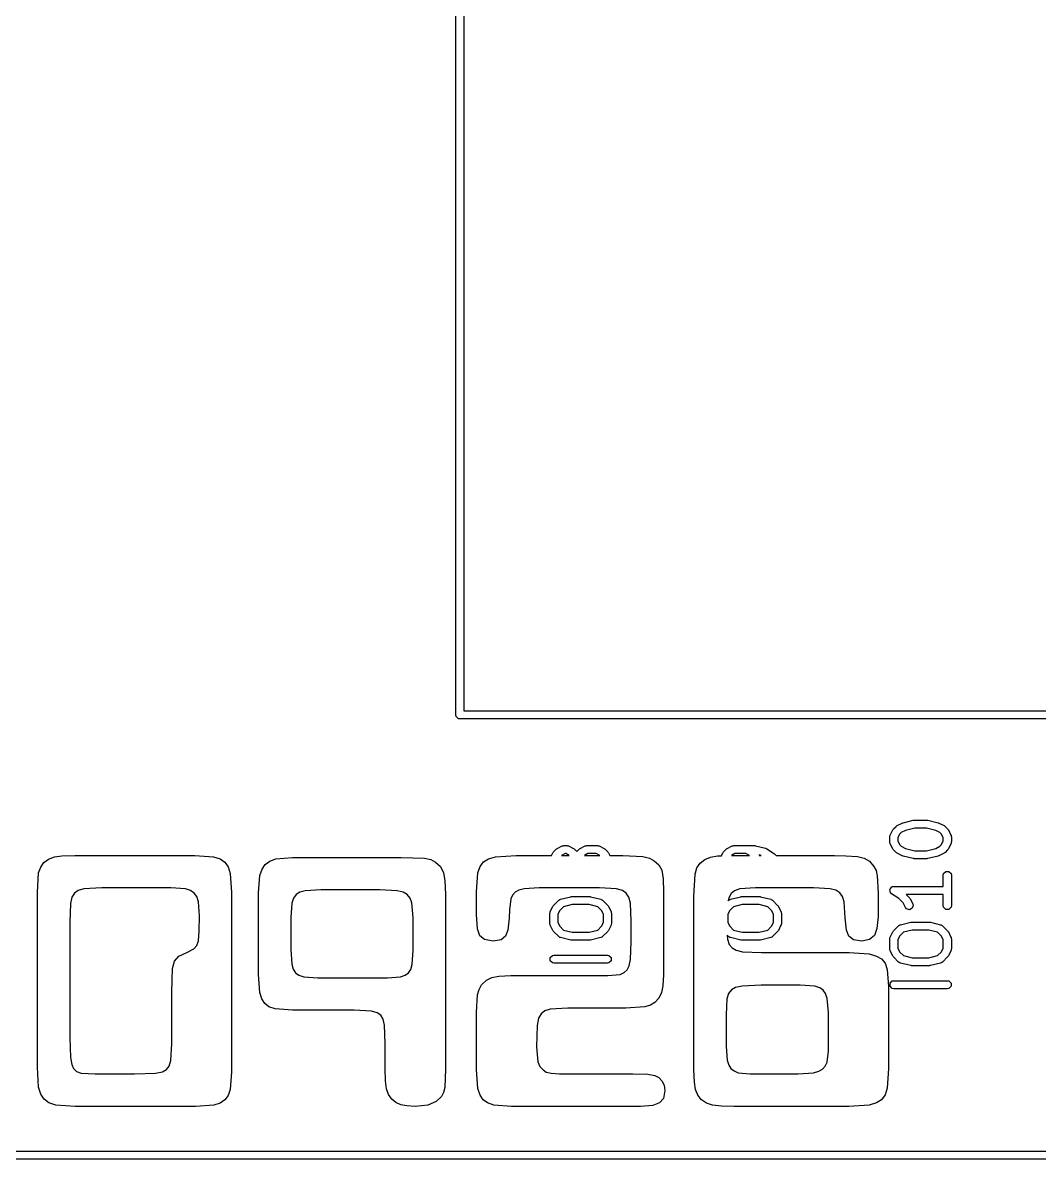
# Model space of a CAD drawing. Extents: x 175.8 to 236.3, y -101.1 to -67.1.
# Drawn here: x 205.67 to 220.86, y -101.06 to -84.08 of the extents above; entities that cross this region are included whole.
import ezdxf

# ---------------------------------------------------------------- set-up
doc = ezdxf.new("R2010")
doc.units = 0
doc.layers.add('BLACK', color=7, linetype='CONTINUOUS')

msp = doc.modelspace()

# ---------------------------------------------------------------- linework, layer by layer
at = {"layer": 'BLACK', "linetype": 'CONTINUOUS'}
for p, q in [((212.14, -94.42), (212.14, -82.719819)), ((212.26, -82.719819), (212.26, -94.36)), ((212.144567, -94.442961), (212.14, -94.42)), ((212.26, -94.36), (235.94, -94.36)), ((212.177039, -94.475433), (212.144567, -94.442961)), ((212.2, -94.48), (212.177039, -94.475433)), ((235.94, -94.48), (212.2, -94.48)), ((218.668284, -96.138404), (218.674186, -96.130798)), ((218.674186, -96.130798), (218.679524, -96.122811)), ((218.679524, -96.122811), (218.717618, -96.084716)), ((218.717618, -96.084716), (218.725612, -96.079373)), ((218.725612, -96.079373), (218.733212, -96.073476)), ((218.733212, -96.073476), (218.809404, -96.035381)), ((218.809404, -96.035381), (218.81574, -96.033645)), ((218.81574, -96.033645), (218.821684, -96.030838)), ((218.821684, -96.030838), (218.974065, -95.992743)), ((218.996001, -96.110952), (218.857177, -96.145658)), ((218.974065, -95.992743), (218.981409, -95.992385)), ((218.981409, -95.992385), (218.988617, -95.990952)), ((218.988617, -95.990952), (219.179093, -95.990952)), ((219.171705, -96.110952), (218.996001, -96.110952)), ((219.310532, -96.145658), (219.171705, -96.110952)), ((219.179093, -95.990952), (219.1863, -95.992385)), ((219.1863, -95.992385), (219.193645, -95.992743)), ((219.193645, -95.992743), (219.346026, -96.030839)), ((219.346026, -96.030839), (219.351965, -96.033644)), ((219.351965, -96.033644), (219.358307, -96.035381)), ((219.358307, -96.035381), (219.434497, -96.073476)), ((219.434497, -96.073476), (219.442095, -96.079373)), ((219.442095, -96.079373), (219.45009, -96.084715)), ((219.45009, -96.084715), (219.488186, -96.12281)), ((219.488186, -96.12281), (219.493528, -96.130804)), ((219.493528, -96.130804), (219.499426, -96.138404)), ((218.623855, -96.241428), (218.624441, -96.23848)), ((218.623855, -96.317618), (218.623855, -96.241428)), ((218.624006, -96.237175), (218.626545, -96.227899)), ((218.624441, -96.23848), (218.624006, -96.237175)), ((218.626545, -96.227899), (218.628422, -96.218467)), ((218.628422, -96.218467), (218.629395, -96.217493)), ((218.629395, -96.217493), (218.630189, -96.214595)), ((218.630189, -96.214595), (218.668284, -96.138404)), ((218.771262, -96.200777), (218.743855, -96.255592)), ((218.743855, -96.255592), (218.743855, -96.303453)), ((218.743855, -96.303453), (218.771262, -96.358268)), ((218.795585, -96.176454), (218.771262, -96.200777)), ((218.857177, -96.145658), (218.795585, -96.176454)), ((219.372123, -96.176454), (219.310532, -96.145658)), ((219.396448, -96.200778), (219.372123, -96.176454)), ((219.423855, -96.255592), (219.396448, -96.200778)), ((219.396448, -96.358267), (219.423855, -96.303453)), ((219.423855, -96.303453), (219.423855, -96.255592)), ((219.499426, -96.138404), (219.537521, -96.214596)), ((219.537521, -96.214596), (219.538314, -96.217493)), ((219.538314, -96.217493), (219.539288, -96.218467)), ((219.539288, -96.218467), (219.541164, -96.227901)), ((219.541164, -96.227901), (219.543704, -96.237175)), ((219.543704, -96.237175), (219.543268, -96.23848)), ((219.543268, -96.23848), (219.543855, -96.241428)), ((219.543855, -96.241428), (219.543855, -96.317618)), ((213.588284, -96.481262), (213.594186, -96.473656)), ((213.594186, -96.473656), (213.599524, -96.465669)), ((213.599524, -96.465669), (213.637618, -96.427574)), ((213.637618, -96.427574), (213.645612, -96.422231)), ((213.645612, -96.422231), (213.653212, -96.416334)), ((213.653212, -96.416334), (213.729404, -96.378239)), ((213.729404, -96.378239), (213.732301, -96.377445)), ((213.732301, -96.377445), (213.733275, -96.376472)), ((213.733275, -96.376472), (213.742709, -96.374595)), ((213.742709, -96.374595), (213.751983, -96.372056)), ((213.751983, -96.372056), (213.753288, -96.372491)), ((213.753288, -96.372491), (213.756236, -96.371905)), ((213.756236, -96.371905), (213.794331, -96.371905)), ((213.794331, -96.371905), (213.797278, -96.372491)), ((213.797278, -96.372491), (213.798584, -96.372056)), ((213.798584, -96.372056), (213.807859, -96.374595)), ((213.807859, -96.374595), (213.817292, -96.376472)), ((213.817292, -96.376472), (213.818265, -96.377445)), ((213.818265, -96.377445), (213.821164, -96.378239)), ((213.821164, -96.378239), (213.897354, -96.416334)), ((213.897354, -96.416334), (213.904952, -96.422231)), ((213.904952, -96.422231), (213.912947, -96.427573)), ((213.912947, -96.427573), (213.946712, -96.461337)), ((213.946712, -96.461337), (213.980475, -96.427574)), ((213.980475, -96.427574), (213.988469, -96.422231)), ((213.988469, -96.422231), (213.996069, -96.416334)), ((213.996069, -96.416334), (214.072261, -96.378239)), ((214.072261, -96.378239), (214.075158, -96.377445)), ((214.075158, -96.377445), (214.076132, -96.376472)), ((214.076132, -96.376472), (214.085566, -96.374595)), ((214.085566, -96.374595), (214.09484, -96.372056)), ((214.09484, -96.372056), (214.096145, -96.372491)), ((214.096145, -96.372491), (214.099093, -96.371905)), ((214.099093, -96.371905), (214.251474, -96.371905)), ((214.251474, -96.371905), (214.254421, -96.372491)), ((214.254421, -96.372491), (214.255727, -96.372056)), ((214.255727, -96.372056), (214.265002, -96.374595)), ((214.265002, -96.374595), (214.274435, -96.376472)), ((214.274435, -96.376472), (214.275408, -96.377445)), ((214.275408, -96.377445), (214.278307, -96.378239)), ((214.278307, -96.378239), (214.354497, -96.416334)), ((214.354497, -96.416334), (214.362095, -96.422231)), ((214.362095, -96.422231), (214.37009, -96.427573)), ((214.37009, -96.427573), (214.408186, -96.465668)), ((214.408186, -96.465668), (214.413528, -96.473662)), ((214.413528, -96.473662), (214.419426, -96.481262)), ((216.128284, -96.481262), (216.134186, -96.473656)), ((216.134186, -96.473656), (216.139524, -96.465669)), ((216.139524, -96.465669), (216.177618, -96.427574)), ((216.177618, -96.427574), (216.185612, -96.422231)), ((216.185612, -96.422231), (216.193212, -96.416334)), ((216.193212, -96.416334), (216.269404, -96.378239)), ((216.269404, -96.378239), (216.272301, -96.377445)), ((216.272301, -96.377445), (216.273275, -96.376472)), ((216.273275, -96.376472), (216.282709, -96.374595)), ((216.282709, -96.374595), (216.291983, -96.372056)), ((216.291983, -96.372056), (216.293288, -96.372491)), ((216.293288, -96.372491), (216.296236, -96.371905)), ((216.296236, -96.371905), (216.600998, -96.371905)), ((216.600998, -96.371905), (216.608205, -96.373338)), ((216.608205, -96.373338), (216.61555, -96.373696)), ((216.61555, -96.373696), (216.767931, -96.411792)), ((216.767931, -96.411792), (216.777183, -96.416162)), ((216.777183, -96.416162), (216.786661, -96.420077)), ((216.786661, -96.420077), (216.900946, -96.496267)), ((218.624441, -96.320565), (218.623855, -96.317618)), ((218.624006, -96.321871), (218.624441, -96.320565)), ((218.626545, -96.331146), (218.624006, -96.321871)), ((218.628422, -96.340579), (218.626545, -96.331146)), ((218.629395, -96.341552), (218.628422, -96.340579)), ((218.630189, -96.344451), (218.629395, -96.341552)), ((218.668284, -96.420642), (218.630189, -96.344451)), ((218.674186, -96.428247), (218.668284, -96.420642)), ((218.679524, -96.436235), (218.674186, -96.428247)), ((218.717618, -96.47433), (218.679524, -96.436235)), ((218.725612, -96.479672), (218.717618, -96.47433)), ((218.771262, -96.358268), (218.795585, -96.382591)), ((218.795585, -96.382591), (218.857181, -96.413389)), ((218.857181, -96.413389), (218.996001, -96.448095)), ((218.996001, -96.448095), (219.171709, -96.448095)), ((219.171709, -96.448095), (219.310531, -96.413387)), ((219.310531, -96.413387), (219.372123, -96.382591)), ((219.372123, -96.382591), (219.396448, -96.358267)), ((219.45009, -96.474331), (219.442095, -96.479672)), ((219.488186, -96.436236), (219.45009, -96.474331)), ((219.493528, -96.428241), (219.488186, -96.436236)), ((219.499426, -96.420642), (219.493528, -96.428241)), ((219.537521, -96.34445), (219.499426, -96.420642)), ((219.538314, -96.341552), (219.537521, -96.34445)), ((219.539288, -96.340579), (219.538314, -96.341552)), ((219.541164, -96.331144), (219.539288, -96.340579)), ((219.543704, -96.321871), (219.541164, -96.331144)), ((219.543855, -96.317618), (219.543268, -96.320565)), ((219.543268, -96.320565), (219.543704, -96.321871)), ((205.934097, -96.692264), (205.981332, -96.627117)), ((205.981332, -96.627117), (206.051878, -96.574545)), ((206.051878, -96.574545), (206.141067, -96.541144)), ((206.141067, -96.541144), (206.251696, -96.525213)), ((206.251696, -96.525213), (206.445882, -96.518429)), ((206.445882, -96.518429), (208.236671, -96.518429)), ((208.236671, -96.518429), (208.518771, -96.538457)), ((208.518771, -96.538457), (208.617502, -96.569735)), ((208.617502, -96.569735), (208.687055, -96.618813)), ((208.687055, -96.618813), (208.73599, -96.688756)), ((209.290579, -96.65545), (209.35647, -96.605598)), ((209.35647, -96.605598), (209.447383, -96.572407)), ((209.447383, -96.572407), (209.699197, -96.549692)), ((209.699197, -96.549692), (211.321946, -96.549692)), ((211.321946, -96.549692), (211.667794, -96.561172)), ((211.667794, -96.561172), (211.765379, -96.582202)), ((211.765379, -96.582202), (211.835589, -96.618325)), ((211.835589, -96.618325), (211.9078, -96.68647)), ((212.501323, -96.68295), (212.552442, -96.615638)), ((212.552442, -96.615638), (212.625213, -96.569075)), ((212.625213, -96.569075), (212.731716, -96.538213)), ((212.731716, -96.538213), (213.038974, -96.518429)), ((213.038974, -96.518429), (213.569701, -96.518429)), ((213.569701, -96.518429), (213.588284, -96.481262)), ((213.770401, -96.491905), (213.717351, -96.518429)), ((213.717351, -96.518429), (213.833214, -96.518429)), ((213.780166, -96.491905), (213.770401, -96.491905)), ((213.833214, -96.518429), (213.780166, -96.491905)), ((214.113258, -96.491905), (214.060208, -96.518429)), ((214.060208, -96.518429), (214.290357, -96.518429)), ((214.237309, -96.491905), (214.113258, -96.491905)), ((214.290357, -96.518429), (214.237309, -96.491905)), ((214.419426, -96.481262), (214.438009, -96.518429)), ((214.438009, -96.518429), (214.633879, -96.518429)), ((214.633879, -96.518429), (214.935275, -96.535526)), ((214.935275, -96.535526), (215.032987, -96.560793)), ((215.032987, -96.560793), (215.10307, -96.597808)), ((215.10307, -96.597808), (215.171458, -96.657892)), ((215.741827, -96.703996), (215.788415, -96.632979)), ((215.788415, -96.632979), (215.857924, -96.579307)), ((215.857924, -96.579307), (215.942533, -96.544075)), ((215.942533, -96.544075), (216.047061, -96.526091)), ((216.047061, -96.526091), (216.107122, -96.523585)), ((216.107122, -96.523585), (216.128284, -96.481262)), ((216.310401, -96.491905), (216.257351, -96.518429)), ((216.257351, -96.518429), (216.525595, -96.518429)), ((216.472547, -96.491905), (216.310401, -96.491905)), ((216.525595, -96.518429), (216.472547, -96.491905)), ((216.699708, -96.518429), (216.669467, -96.510869)), ((216.669467, -96.510869), (216.673247, -96.518429)), ((216.673247, -96.518429), (216.699708, -96.518429)), ((216.900946, -96.496267), (216.905152, -96.500464)), ((216.905152, -96.500464), (216.91009, -96.503764)), ((216.91009, -96.503764), (216.924755, -96.518429)), ((216.924755, -96.518429), (217.797801, -96.518429)), ((217.797801, -96.518429), (217.965596, -96.524047)), ((217.965596, -96.524047), (218.13907, -96.534168)), ((218.13907, -96.534168), (218.240125, -96.558241)), ((218.240125, -96.558241), (218.319815, -96.605677)), ((218.319815, -96.605677), (218.386182, -96.683538)), ((218.733212, -96.48557), (218.725612, -96.479672)), ((218.809404, -96.523665), (218.733212, -96.48557)), ((218.815743, -96.525401), (218.809404, -96.523665)), ((218.821684, -96.528207), (218.815743, -96.525401)), ((218.974065, -96.566304), (218.821684, -96.528207)), ((218.981409, -96.566661), (218.974065, -96.566304)), ((218.988617, -96.568095), (218.981409, -96.566661)), ((219.179093, -96.568095), (218.988617, -96.568095)), ((219.186304, -96.56666), (219.179093, -96.568095)), ((219.193645, -96.566303), (219.186304, -96.56666)), ((219.346026, -96.528207), (219.193645, -96.566303)), ((219.351965, -96.525401), (219.346026, -96.528207)), ((219.358307, -96.523665), (219.351965, -96.525401)), ((219.434497, -96.48557), (219.358307, -96.523665)), ((219.442095, -96.479672), (219.434497, -96.48557)), ((205.884124, -97.075059), (205.903907, -96.778792)), ((205.903907, -96.778792), (205.934097, -96.692264)), ((208.73599, -96.688756), (208.767411, -96.790027)), ((208.767411, -96.790027), (208.787194, -97.075059)), ((209.210467, -96.818115), (209.243033, -96.723908)), ((209.243033, -96.723908), (209.290579, -96.65545)), ((211.9078, -96.68647), (211.95307, -96.77806)), ((211.95307, -96.77806), (211.97513, -96.895709)), ((212.449127, -97.061625), (212.469155, -96.780502)), ((212.469155, -96.780502), (212.501323, -96.68295)), ((215.171458, -96.657892), (215.214933, -96.74069)), ((215.214933, -96.74069), (215.234961, -96.867941)), ((215.696824, -97.131235), (215.713677, -96.798576)), ((215.713677, -96.798576), (215.741827, -96.703996)), ((218.386182, -96.683538), (218.418489, -96.745635)), ((218.418489, -96.745635), (218.437473, -96.823)), ((219.423855, -96.812857), (219.428422, -96.789896)), ((219.423855, -96.981428), (219.423855, -96.812857)), ((219.428422, -96.789896), (219.460894, -96.757424)), ((219.460894, -96.757424), (219.506816, -96.757424)), ((219.506816, -96.757424), (219.539288, -96.789896)), ((219.539288, -96.789896), (219.543855, -96.812857)), ((219.543855, -96.812857), (219.543855, -97.27)), ((209.187752, -97.07799), (209.210467, -96.818115)), ((211.97513, -96.895709), (211.984577, -97.105101)), ((215.234961, -96.867941), (215.240579, -97.060893)), ((218.437473, -96.823), (218.448953, -97.084096)), ((218.660894, -96.985995), (218.683855, -96.981428)), ((218.683855, -96.981428), (219.423855, -96.981428)), ((205.884124, -97.522267), (205.884124, -97.075059)), ((206.402054, -97.141896), (206.380669, -97.235526)), ((206.437578, -97.081898), (206.402054, -97.141896)), ((206.492885, -97.041498), (206.437578, -97.081898)), ((206.579727, -97.016929), (206.492885, -97.041498)), ((206.848883, -97.003007), (206.579727, -97.016929)), ((207.878611, -97.003007), (206.848883, -97.003007)), ((208.097208, -97.019616), (207.878611, -97.003007)), ((208.175063, -97.044734), (208.097208, -97.019616)), ((208.228367, -97.082142), (208.175063, -97.044734)), ((208.265852, -97.135093), (208.228367, -97.082142)), ((208.290648, -97.210614), (208.265852, -97.135093)), ((208.787194, -97.075059), (208.787194, -99.758066)), ((209.187752, -97.447041), (209.187752, -97.07799)), ((209.751953, -97.105101), (209.714743, -97.155603)), ((209.805394, -97.070549), (209.751953, -97.105101)), ((209.885799, -97.048192), (209.805394, -97.070549)), ((210.118806, -97.03427), (209.885799, -97.048192)), ((211.002965, -97.03427), (210.118806, -97.03427)), ((211.261374, -97.048192), (211.002965, -97.03427)), ((211.350751, -97.07061), (211.261374, -97.048192)), ((211.412072, -97.105345), (211.350751, -97.07061)), ((211.455916, -97.156409), (211.412072, -97.105345)), ((211.984577, -97.105101), (211.984577, -99.714591)), ((212.449127, -97.401856), (212.449127, -97.061625)), ((212.986275, -97.110914), (212.959595, -97.167138)), ((213.02725, -97.067732), (212.986275, -97.110914)), ((213.082107, -97.037312), (213.02725, -97.067732)), ((213.161339, -97.016685), (213.082107, -97.037312)), ((213.386043, -97.003007), (213.161339, -97.016685)), ((214.287055, -97.003007), (213.386043, -97.003007)), ((213.703588, -97.173695), (213.855969, -97.1356)), ((213.855969, -97.1356), (213.863313, -97.135242)), ((213.863313, -97.135242), (213.870521, -97.133809)), ((213.870521, -97.133809), (214.137188, -97.133809)), ((214.137188, -97.133809), (214.144395, -97.135242)), ((214.144395, -97.135242), (214.15174, -97.1356)), ((214.15174, -97.1356), (214.304121, -97.173696)), ((214.542044, -97.016685), (214.287055, -97.003007)), ((214.627045, -97.040951), (214.542044, -97.016685)), ((214.684193, -97.081409), (214.627045, -97.040951)), ((214.72282, -97.14083), (214.684193, -97.081409)), ((214.74672, -97.230886), (214.72282, -97.14083)), ((215.240579, -97.060893), (215.240579, -98.302868)), ((215.696824, -98.900774), (215.696824, -97.131235)), ((216.219197, -97.15305), (216.209069, -97.196122)), ((216.253454, -97.090446), (216.219197, -97.15305)), ((216.243588, -97.173695), (216.395969, -97.1356)), ((216.305289, -97.0465), (216.253454, -97.090446)), ((216.381437, -97.019616), (216.305289, -97.0465)), ((216.616887, -97.003007), (216.381437, -97.019616)), ((216.395969, -97.1356), (216.403313, -97.135242)), ((216.403313, -97.135242), (216.410521, -97.133809)), ((216.410521, -97.133809), (216.677188, -97.133809)), ((217.484193, -97.003007), (216.616887, -97.003007)), ((216.677188, -97.133809), (216.684395, -97.135242)), ((216.684395, -97.135242), (216.69174, -97.1356)), ((216.69174, -97.1356), (216.844121, -97.173696)), ((217.73381, -97.016929), (217.484193, -97.003007)), ((217.819282, -97.040085), (217.73381, -97.016929)), ((217.875959, -97.076769), (217.819282, -97.040085)), ((217.915258, -97.130719), (217.875959, -97.076769)), ((217.940928, -97.210858), (217.915258, -97.130719)), ((218.448953, -97.084096), (218.448953, -97.429944)), ((218.624996, -97.029784), (218.628422, -97.024644)), ((218.628422, -97.046915), (218.624996, -97.029784)), ((218.628422, -97.018467), (218.640777, -97.006111)), ((218.628422, -97.024644), (218.628422, -97.018467)), ((218.628422, -97.064389), (218.628422, -97.046915)), ((218.632789, -97.068756), (218.628422, -97.064389)), ((218.634001, -97.074814), (218.632789, -97.068756)), ((218.650573, -97.091351), (218.634001, -97.074814)), ((218.640777, -97.006111), (218.650469, -96.991574)), ((218.650469, -96.991574), (218.656526, -96.990362)), ((218.759914, -97.164245), (218.650573, -97.091351)), ((218.656526, -96.990362), (218.660894, -96.985995)), ((219.423855, -97.101428), (218.866802, -97.101428)), ((218.866802, -97.101428), (218.916757, -97.151383)), ((218.916757, -97.151383), (218.922094, -97.15937)), ((219.423855, -97.27), (219.423855, -97.101428)), ((206.380669, -97.235526), (206.369678, -97.522267)), ((208.307257, -97.421395), (208.290648, -97.210614)), ((209.689672, -97.230642), (209.673307, -97.447041)), ((209.714743, -97.155603), (209.689672, -97.230642)), ((211.482414, -97.228199), (211.455916, -97.156409)), ((211.498778, -97.447041), (211.482414, -97.228199)), ((212.959595, -97.167138), (212.940544, -97.333224)), ((213.550189, -97.357452), (213.588284, -97.281262)), ((213.588284, -97.281262), (213.594179, -97.273665)), ((213.594179, -97.273665), (213.599523, -97.265669)), ((213.599523, -97.265669), (213.675714, -97.189478)), ((213.675714, -97.189478), (213.681116, -97.185868)), ((213.681116, -97.185868), (213.68242, -97.183695)), ((213.68242, -97.183695), (213.689068, -97.180554)), ((213.689068, -97.180554), (213.695179, -97.176471)), ((213.748814, -97.286082), (213.691262, -97.343635)), ((213.695179, -97.176471), (213.697712, -97.176471)), ((213.697712, -97.176471), (213.703588, -97.173695)), ((213.877905, -97.253809), (213.748814, -97.286082)), ((214.1298, -97.253809), (213.877905, -97.253809)), ((214.258895, -97.286082), (214.1298, -97.253809)), ((214.316447, -97.343635), (214.258895, -97.286082)), ((214.304121, -97.173696), (214.309996, -97.176471)), ((214.309996, -97.176471), (214.31253, -97.176471)), ((214.31253, -97.176471), (214.318642, -97.180555)), ((214.318642, -97.180555), (214.325289, -97.183695)), ((214.325289, -97.183695), (214.326592, -97.185868)), ((214.326592, -97.185868), (214.331995, -97.189478)), ((214.331995, -97.189478), (214.408186, -97.265668)), ((214.408186, -97.265668), (214.413528, -97.273663)), ((214.413528, -97.273663), (214.419426, -97.281262)), ((214.419426, -97.281262), (214.457521, -97.357452)), ((214.760397, -97.501018), (214.74672, -97.230886)), ((216.209069, -97.196122), (216.215714, -97.189478)), ((216.215714, -97.189478), (216.221116, -97.185868)), ((216.221116, -97.185868), (216.22242, -97.183695)), ((216.22242, -97.183695), (216.229068, -97.180554)), ((216.229068, -97.180554), (216.235179, -97.176471)), ((216.288814, -97.286082), (216.231262, -97.343635)), ((216.235179, -97.176471), (216.237712, -97.176471)), ((216.237712, -97.176471), (216.243588, -97.173695)), ((216.417905, -97.253809), (216.288814, -97.286082)), ((216.6698, -97.253809), (216.417905, -97.253809)), ((216.798895, -97.286082), (216.6698, -97.253809)), ((216.856447, -97.343635), (216.798895, -97.286082)), ((216.844121, -97.173696), (216.849996, -97.176471)), ((216.849996, -97.176471), (216.85253, -97.176471)), ((216.85253, -97.176471), (216.858642, -97.180555)), ((216.858642, -97.180555), (216.865289, -97.183695)), ((216.865289, -97.183695), (216.866592, -97.185868)), ((216.866592, -97.185868), (216.871995, -97.189478)), ((216.871995, -97.189478), (216.948186, -97.265668)), ((216.948186, -97.265668), (216.953528, -97.273663)), ((216.953528, -97.273663), (216.959426, -97.281262)), ((216.959426, -97.281262), (216.997521, -97.357452)), ((217.957536, -97.449972), (217.940928, -97.210858)), ((218.825018, -97.22935), (218.759914, -97.164245)), ((218.85876, -97.296833), (218.825018, -97.22935)), ((218.873113, -97.315327), (218.85876, -97.296833)), ((218.916679, -97.329849), (218.873113, -97.315327)), ((218.957753, -97.309313), (218.916679, -97.329849)), ((218.922094, -97.15937), (218.927997, -97.166976)), ((218.927997, -97.166976), (218.966092, -97.243168)), ((218.972275, -97.265747), (218.957753, -97.309313)), ((218.966092, -97.243168), (218.972275, -97.265747)), ((219.428422, -97.292961), (219.423855, -97.27)), ((219.460894, -97.325433), (219.428422, -97.292961)), ((219.539288, -97.292961), (219.506816, -97.325433)), ((219.543855, -97.27), (219.539288, -97.292961)), ((208.301639, -97.651228), (208.307257, -97.421395)), ((209.187752, -97.923558), (209.187752, -97.447041)), ((209.673307, -97.447041), (209.673307, -97.923558)), ((211.498778, -97.934549), (211.498778, -97.447041)), ((212.464621, -97.618177), (212.449127, -97.401856)), ((212.934926, -97.454856), (212.915389, -97.634453)), ((212.940544, -97.333224), (212.934926, -97.454856)), ((213.543855, -97.384285), (213.544441, -97.381337)), ((213.543855, -97.536666), (213.543855, -97.384285)), ((213.544006, -97.380032), (213.546545, -97.370756)), ((213.544441, -97.381337), (213.544006, -97.380032)), ((213.546545, -97.370756), (213.548422, -97.361324)), ((213.548422, -97.361324), (213.549395, -97.36035)), ((213.549395, -97.36035), (213.550189, -97.357452)), ((213.691262, -97.343635), (213.663855, -97.39845)), ((213.663855, -97.39845), (213.663855, -97.522501)), ((214.343855, -97.39845), (214.316447, -97.343635)), ((214.343855, -97.522501), (214.343855, -97.39845)), ((214.457521, -97.357452), (214.458314, -97.36035)), ((214.458314, -97.36035), (214.459288, -97.361324)), ((214.459288, -97.361324), (214.461164, -97.370756)), ((214.461164, -97.370756), (214.463704, -97.380032)), ((214.463704, -97.380032), (214.463268, -97.381337)), ((214.463268, -97.381337), (214.463855, -97.384285)), ((214.463855, -97.384285), (214.463855, -97.536666)), ((216.231262, -97.343635), (216.203855, -97.39845)), ((216.203855, -97.39845), (216.203855, -97.522501)), ((216.883855, -97.39845), (216.856447, -97.343635)), ((216.883855, -97.522501), (216.883855, -97.39845)), ((216.997521, -97.357452), (216.998314, -97.36035)), ((216.998314, -97.36035), (216.999288, -97.361324)), ((216.999288, -97.361324), (217.001164, -97.370756)), ((217.001164, -97.370756), (217.003704, -97.380032)), ((217.003704, -97.380032), (217.003268, -97.381337)), ((217.003268, -97.381337), (217.003855, -97.384285)), ((217.003855, -97.384285), (217.003855, -97.536666)), ((217.977294, -97.636662), (217.957536, -97.449972)), ((218.448953, -97.429944), (218.432698, -97.611803)), ((219.506816, -97.325433), (219.460894, -97.325433)), ((205.884124, -99.238073), (205.884124, -97.522267)), ((206.369678, -97.522267), (206.369678, -99.238073)), ((208.291567, -97.79351), (208.301639, -97.651228)), ((212.498464, -97.719371), (212.464621, -97.618177)), ((212.915389, -97.634453), (212.879972, -97.725722)), ((213.544441, -97.539613), (213.543855, -97.536666)), ((213.544006, -97.540919), (213.544441, -97.539613)), ((213.546545, -97.550194), (213.544006, -97.540919)), ((213.548422, -97.559627), (213.546545, -97.550194)), ((213.549395, -97.5606), (213.548422, -97.559627)), ((213.550189, -97.563499), (213.549395, -97.5606)), ((213.588284, -97.63969), (213.550189, -97.563499)), ((213.594186, -97.647295), (213.588284, -97.63969)), ((213.599524, -97.655283), (213.594186, -97.647295)), ((213.675714, -97.731473), (213.599524, -97.655283)), ((213.663855, -97.522501), (213.691262, -97.577317)), ((213.691262, -97.577317), (213.748814, -97.634869)), ((213.748814, -97.634869), (213.877905, -97.667143)), ((214.129804, -97.667143), (214.258894, -97.634868)), ((214.258894, -97.634868), (214.316447, -97.577315)), ((214.316447, -97.577315), (214.343855, -97.522501)), ((214.408186, -97.655283), (214.331995, -97.731474)), ((214.413523, -97.647295), (214.408186, -97.655283)), ((214.419426, -97.63969), (214.413523, -97.647295)), ((214.457521, -97.563498), (214.419426, -97.63969)), ((214.458314, -97.5606), (214.457521, -97.563498)), ((214.459288, -97.559627), (214.458314, -97.5606)), ((214.461164, -97.550192), (214.459288, -97.559627)), ((214.463704, -97.540919), (214.461164, -97.550192)), ((214.463855, -97.536666), (214.463268, -97.539613)), ((214.463268, -97.539613), (214.463704, -97.540919)), ((214.760397, -97.80681), (214.760397, -97.501018)), ((216.203855, -97.522501), (216.231262, -97.577317)), ((216.231262, -97.577317), (216.288814, -97.634869)), ((216.288814, -97.634869), (216.417905, -97.667143)), ((216.669804, -97.667143), (216.798894, -97.634868)), ((216.798894, -97.634868), (216.856447, -97.577315)), ((216.856447, -97.577315), (216.883855, -97.522501)), ((216.948186, -97.655283), (216.871995, -97.731474)), ((216.953523, -97.647295), (216.948186, -97.655283)), ((216.959426, -97.63969), (216.953523, -97.647295)), ((216.997521, -97.563498), (216.959426, -97.63969)), ((216.998314, -97.5606), (216.997521, -97.563498)), ((216.999288, -97.559627), (216.998314, -97.5606)), ((217.001164, -97.550192), (216.999288, -97.559627)), ((217.003704, -97.540919), (217.001164, -97.550192)), ((217.003855, -97.536666), (217.003268, -97.539613)), ((217.003268, -97.539613), (217.003704, -97.540919)), ((218.012491, -97.727431), (217.977294, -97.636662)), ((218.432698, -97.611803), (218.393998, -97.713754)), ((218.630189, -97.738404), (218.668284, -97.662214)), ((218.668284, -97.662214), (218.674179, -97.654617)), ((218.674179, -97.654617), (218.679523, -97.646621)), ((218.679523, -97.646621), (218.755714, -97.57043)), ((218.755714, -97.57043), (218.761116, -97.56682)), ((218.761116, -97.56682), (218.76242, -97.564647)), ((218.76242, -97.564647), (218.769068, -97.561506)), ((218.769068, -97.561506), (218.775179, -97.557423)), ((218.775179, -97.557423), (218.777712, -97.557423)), ((218.777712, -97.557423), (218.783588, -97.554647)), ((218.783588, -97.554647), (218.935969, -97.516552)), ((218.957905, -97.634761), (218.828814, -97.667034)), ((218.935969, -97.516552), (218.943313, -97.516194)), ((218.943313, -97.516194), (218.950521, -97.514761)), ((218.950521, -97.514761), (219.217188, -97.514761)), ((219.2098, -97.634761), (218.957905, -97.634761)), ((219.338895, -97.667034), (219.2098, -97.634761)), ((219.217188, -97.514761), (219.224395, -97.516194)), ((219.224395, -97.516194), (219.23174, -97.516552)), ((219.23174, -97.516552), (219.384121, -97.554648)), ((219.384121, -97.554648), (219.389996, -97.557423)), ((219.389996, -97.557423), (219.39253, -97.557423)), ((219.39253, -97.557423), (219.398642, -97.561507)), ((219.398642, -97.561507), (219.405289, -97.564647)), ((219.405289, -97.564647), (219.406592, -97.56682)), ((219.406592, -97.56682), (219.411995, -97.57043)), ((219.411995, -97.57043), (219.488186, -97.64662)), ((219.488186, -97.64662), (219.493528, -97.654615)), ((219.493528, -97.654615), (219.499426, -97.662214)), ((219.499426, -97.662214), (219.537521, -97.738404)), ((208.269155, -97.86323), (208.291567, -97.79351)), ((212.566684, -97.777335), (212.498464, -97.719371)), ((212.697766, -97.800216), (212.566684, -97.777335)), ((212.814667, -97.779502), (212.697766, -97.800216)), ((212.879972, -97.725722), (212.814667, -97.779502)), ((213.681116, -97.735082), (213.675714, -97.731473)), ((213.68242, -97.737256), (213.681116, -97.735082)), ((213.689066, -97.740395), (213.68242, -97.737256)), ((213.695179, -97.74448), (213.689066, -97.740395)), ((213.697713, -97.74448), (213.695179, -97.74448)), ((213.703588, -97.747255), (213.697713, -97.74448)), ((213.855969, -97.785352), (213.703588, -97.747255)), ((213.863313, -97.785709), (213.855969, -97.785352)), ((213.870521, -97.787143), (213.863313, -97.785709)), ((214.137188, -97.787143), (213.870521, -97.787143)), ((213.877905, -97.667143), (214.129804, -97.667143)), ((214.144399, -97.785708), (214.137188, -97.787143)), ((214.15174, -97.785351), (214.144399, -97.785708)), ((214.304121, -97.747255), (214.15174, -97.785351)), ((214.309996, -97.74448), (214.304121, -97.747255)), ((214.31253, -97.74448), (214.309996, -97.74448)), ((214.318643, -97.740395), (214.31253, -97.74448)), ((214.325289, -97.737256), (214.318643, -97.740395)), ((214.326592, -97.735084), (214.325289, -97.737256)), ((214.331995, -97.731474), (214.326592, -97.735084)), ((214.749162, -98.074745), (214.760397, -97.80681)), ((216.215714, -97.731473), (216.19435, -97.710109)), ((216.19435, -97.710109), (216.198743, -97.772128)), ((216.198743, -97.772128), (216.225166, -97.849253)), ((216.221116, -97.735082), (216.215714, -97.731473)), ((216.22242, -97.737256), (216.221116, -97.735082)), ((216.229066, -97.740395), (216.22242, -97.737256)), ((216.235179, -97.74448), (216.229066, -97.740395)), ((216.237713, -97.74448), (216.235179, -97.74448)), ((216.243588, -97.747255), (216.237713, -97.74448)), ((216.395969, -97.785352), (216.243588, -97.747255)), ((216.403313, -97.785709), (216.395969, -97.785352)), ((216.410521, -97.787143), (216.403313, -97.785709)), ((216.677188, -97.787143), (216.410521, -97.787143)), ((216.417905, -97.667143), (216.669804, -97.667143)), ((216.684399, -97.785708), (216.677188, -97.787143)), ((216.69174, -97.785351), (216.684399, -97.785708)), ((216.844121, -97.747255), (216.69174, -97.785351)), ((216.849996, -97.74448), (216.844121, -97.747255)), ((216.85253, -97.74448), (216.849996, -97.74448)), ((216.858643, -97.740395), (216.85253, -97.74448)), ((216.865289, -97.737256), (216.858643, -97.740395)), ((216.866592, -97.735084), (216.865289, -97.737256)), ((216.871995, -97.731474), (216.866592, -97.735084)), ((218.079224, -97.77946), (218.012491, -97.727431)), ((218.206175, -97.800216), (218.079224, -97.77946)), ((218.323051, -97.777012), (218.206175, -97.800216)), ((218.393998, -97.713754), (218.323051, -97.777012)), ((218.623855, -97.765237), (218.624441, -97.762289)), ((218.623855, -97.917618), (218.623855, -97.765237)), ((218.624006, -97.760984), (218.626545, -97.751708)), ((218.624441, -97.762289), (218.624006, -97.760984)), ((218.626545, -97.751708), (218.628422, -97.742276)), ((218.628422, -97.742276), (218.629395, -97.741302)), ((218.629395, -97.741302), (218.630189, -97.738404)), ((218.771262, -97.724587), (218.743855, -97.779402)), ((218.743855, -97.779402), (218.743855, -97.903453)), ((218.828814, -97.667034), (218.771262, -97.724587)), ((219.396447, -97.724587), (219.338895, -97.667034)), ((219.423855, -97.779402), (219.396447, -97.724587)), ((219.423855, -97.903453), (219.423855, -97.779402)), ((219.537521, -97.738404), (219.538314, -97.741302)), ((219.538314, -97.741302), (219.539288, -97.742276)), ((219.539288, -97.742276), (219.541164, -97.751708)), ((219.541164, -97.751708), (219.543704, -97.760984)), ((219.543704, -97.760984), (219.543268, -97.762289)), ((219.543268, -97.762289), (219.543855, -97.765237)), ((219.543855, -97.765237), (219.543855, -97.917618)), ((207.999511, -98.026385), (208.116259, -97.969232)), ((208.116259, -97.969232), (208.221749, -97.913104)), ((208.221749, -97.913104), (208.269155, -97.86323)), ((209.187752, -98.297983), (209.187752, -97.923558)), ((209.673307, -97.923558), (209.686985, -98.145575)), ((211.485101, -98.148506), (211.498778, -97.934549)), ((216.225166, -97.849253), (216.266643, -97.901088)), ((216.266643, -97.901088), (216.326685, -97.935432)), ((216.326685, -97.935432), (216.422714, -97.958485)), ((216.422714, -97.958485), (216.70628, -97.972163)), ((216.70628, -97.972163), (218.01591, -97.972163)), ((218.01591, -97.972163), (218.317306, -97.992191)), ((218.317306, -97.992191), (218.424537, -98.022296)), ((218.624441, -97.920565), (218.623855, -97.917618)), ((218.624006, -97.921871), (218.624441, -97.920565)), ((218.626545, -97.931146), (218.624006, -97.921871)), ((218.628422, -97.940579), (218.626545, -97.931146)), ((218.629395, -97.941552), (218.628422, -97.940579)), ((218.630189, -97.944451), (218.629395, -97.941552)), ((218.668284, -98.020642), (218.630189, -97.944451)), ((218.743855, -97.903453), (218.771262, -97.958269)), ((218.771262, -97.958269), (218.828814, -98.015821)), ((219.338894, -98.01582), (219.396447, -97.958267)), ((219.396447, -97.958267), (219.423855, -97.903453)), ((219.537521, -97.94445), (219.499426, -98.020642)), ((219.538314, -97.941552), (219.537521, -97.94445)), ((219.539288, -97.940579), (219.538314, -97.941552)), ((219.541164, -97.931144), (219.539288, -97.940579)), ((219.543704, -97.921871), (219.541164, -97.931144)), ((219.543855, -97.917618), (219.543268, -97.920565)), ((219.543268, -97.920565), (219.543704, -97.921871)), ((207.904256, -98.207857), (207.933321, -98.098925)), ((207.933321, -98.098925), (207.999511, -98.026385)), ((209.686985, -98.145575), (209.709231, -98.221324)), ((211.463712, -98.222096), (211.485101, -98.148506)), ((213.548422, -98.047038), (213.580894, -98.014566)), ((213.548422, -98.09296), (213.548422, -98.047038)), ((213.580894, -98.125432), (213.548422, -98.09296)), ((213.580894, -98.014566), (213.603855, -98.009999)), ((213.603855, -98.129999), (213.580894, -98.125432)), ((213.603855, -98.009999), (214.403855, -98.009999)), ((214.403855, -98.129999), (213.603855, -98.129999)), ((214.403855, -98.009999), (214.426816, -98.014566)), ((214.426816, -98.125432), (214.403855, -98.129999)), ((214.426816, -98.014566), (214.459288, -98.047038)), ((214.459288, -98.09296), (214.426816, -98.125432)), ((214.459288, -98.047038), (214.459288, -98.09296)), ((214.700558, -98.227397), (214.729951, -98.168491)), ((214.729951, -98.168491), (214.749162, -98.074745)), ((218.424537, -98.022296), (218.499511, -98.066929)), ((218.499511, -98.066929), (218.553157, -98.131257)), ((218.553157, -98.131257), (218.585484, -98.221535)), ((218.674186, -98.028247), (218.668284, -98.020642)), ((218.679524, -98.036235), (218.674186, -98.028247)), ((218.755714, -98.112425), (218.679524, -98.036235)), ((218.761116, -98.116034), (218.755714, -98.112425)), ((218.76242, -98.118208), (218.761116, -98.116034)), ((218.769066, -98.121347), (218.76242, -98.118208)), ((218.775179, -98.125432), (218.769066, -98.121347)), ((218.777713, -98.125432), (218.775179, -98.125432)), ((218.783588, -98.128207), (218.777713, -98.125432)), ((218.935969, -98.166304), (218.783588, -98.128207)), ((218.828814, -98.015821), (218.957905, -98.048095)), ((218.943313, -98.166661), (218.935969, -98.166304)), ((218.950521, -98.168095), (218.943313, -98.166661)), ((219.217188, -98.168095), (218.950521, -98.168095)), ((218.957905, -98.048095), (219.209804, -98.048095)), ((219.209804, -98.048095), (219.338894, -98.01582)), ((219.224399, -98.16666), (219.217188, -98.168095)), ((219.23174, -98.166303), (219.224399, -98.16666)), ((219.384121, -98.128207), (219.23174, -98.166303)), ((219.389996, -98.125432), (219.384121, -98.128207)), ((219.39253, -98.125432), (219.389996, -98.125432)), ((219.398643, -98.121347), (219.39253, -98.125432)), ((219.405289, -98.118208), (219.398643, -98.121347)), ((219.406592, -98.116036), (219.405289, -98.118208)), ((219.411995, -98.112426), (219.406592, -98.116036)), ((219.488186, -98.036235), (219.411995, -98.112426)), ((219.493523, -98.028247), (219.488186, -98.036235)), ((219.499426, -98.020642), (219.493523, -98.028247)), ((207.898639, -98.380293), (207.904256, -98.207857)), ((209.207536, -98.568848), (209.187752, -98.297983)), ((209.709231, -98.221324), (209.743893, -98.274047)), ((209.743893, -98.274047), (209.794049, -98.310802)), ((209.794049, -98.310802), (209.866503, -98.333642)), ((209.866503, -98.333642), (210.07411, -98.34732)), ((211.114829, -98.34732), (211.313886, -98.333642)), ((211.313886, -98.333642), (211.38333, -98.310828)), ((211.38333, -98.310828), (211.430879, -98.274047)), ((211.430879, -98.274047), (211.463712, -98.222096)), ((212.677983, -98.344633), (212.781888, -98.324539)), ((212.781888, -98.324539), (212.960816, -98.316057)), ((212.960816, -98.316057), (214.247732, -98.316057)), ((214.247732, -98.316057), (214.410153, -98.316057)), ((214.410153, -98.316057), (214.594801, -98.29725)), ((214.594801, -98.29725), (214.656065, -98.269761)), ((214.656065, -98.269761), (214.700558, -98.227397)), ((215.240579, -98.302868), (215.232268, -98.466087)), ((218.585484, -98.221535), (218.605512, -98.478967)), ((207.893021, -98.570802), (207.898639, -98.380293)), ((210.07411, -98.34732), (211.114829, -98.34732)), ((212.485794, -98.521533), (212.523377, -98.454054)), ((212.523377, -98.454054), (212.594335, -98.385799)), ((212.594335, -98.385799), (212.677983, -98.344633)), ((215.232268, -98.466087), (215.212002, -98.567383)), ((216.320428, -98.493845), (216.258094, -98.528304)), ((216.417096, -98.470907), (216.320428, -98.493845)), ((216.700662, -98.456741), (216.417096, -98.470907)), ((217.282693, -98.456741), (216.700662, -98.456741)), ((217.504221, -98.473349), (217.282693, -98.456741)), ((217.579279, -98.497964), (217.504221, -98.473349)), ((217.629762, -98.533677), (217.579279, -98.497964)), ((218.605512, -98.478967), (218.605512, -99.701402)), ((218.628422, -98.42799), (218.660894, -98.395518)), ((218.628422, -98.473912), (218.628422, -98.42799)), ((218.660894, -98.506384), (218.628422, -98.473912)), ((218.660894, -98.395518), (218.683855, -98.390951)), ((218.683855, -98.510951), (218.660894, -98.506384)), ((218.683855, -98.390951), (219.483855, -98.390951)), ((219.483855, -98.510951), (218.683855, -98.510951)), ((219.483855, -98.390951), (219.506816, -98.395518)), ((219.506816, -98.506384), (219.483855, -98.510951)), ((219.506816, -98.395518), (219.539288, -98.42799)), ((219.539288, -98.473912), (219.506816, -98.506384)), ((219.539288, -98.42799), (219.539288, -98.473912)), ((207.893021, -99.333328), (207.893021, -98.570802)), ((209.23721, -98.663063), (209.207536, -98.568848)), ((209.28203, -98.731514), (209.23721, -98.663063)), ((212.449127, -98.863161), (212.463293, -98.600111)), ((212.463293, -98.600111), (212.485794, -98.521533)), ((215.173113, -98.65036), (215.114549, -98.715394)), ((215.212002, -98.567383), (215.173113, -98.65036)), ((216.190683, -98.660439), (216.177006, -98.900774)), ((216.215531, -98.580845), (216.190683, -98.660439)), ((216.258094, -98.528304), (216.215531, -98.580845)), ((217.66515, -98.584064), (217.629762, -98.533677)), ((217.689357, -98.657508), (217.66515, -98.584064)), ((217.705722, -98.866824), (217.689357, -98.657508)), ((209.345819, -98.780811), (209.28203, -98.731514)), ((209.436392, -98.812114), (209.345819, -98.780811)), ((209.699197, -98.831898), (209.436392, -98.812114)), ((210.616817, -98.831898), (209.699197, -98.831898)), ((210.877669, -98.845575), (210.616817, -98.831898)), ((210.962424, -98.869369), (210.877669, -98.845575)), ((213.466981, -98.84057), (213.411444, -98.88612)), ((213.550662, -98.814556), (213.466981, -98.84057)), ((213.81127, -98.800635), (213.550662, -98.814556)), ((214.67882, -98.800635), (213.81127, -98.800635)), ((214.963363, -98.783782), (214.67882, -98.800635)), ((215.046181, -98.757712), (214.963363, -98.783782)), ((215.114549, -98.715394), (215.046181, -98.757712)), ((211.016887, -98.907613), (210.962424, -98.869369)), ((211.052243, -98.964868), (211.016887, -98.907613)), ((211.073551, -99.057334), (211.052243, -98.964868)), ((212.449127, -99.717278), (212.449127, -98.863161)), ((213.37599, -98.953054), (213.354535, -99.059043)), ((213.411444, -98.88612), (213.37599, -98.953054)), ((215.696824, -99.375338), (215.696824, -98.900774)), ((216.177006, -98.900774), (216.177006, -99.375338)), ((217.705722, -99.442993), (217.705722, -98.866824)), ((211.084787, -99.331374), (211.073551, -99.057334)), ((213.354535, -99.059043), (213.343545, -99.378269)), ((205.884124, -99.685282), (205.884124, -99.238073)), ((206.369678, -99.238073), (206.380669, -99.539469)), ((207.879344, -99.586364), (207.893021, -99.333328)), ((211.084787, -99.710439), (211.084787, -99.331374)), ((213.343545, -99.378269), (213.362595, -99.605659)), ((215.696824, -99.718988), (215.696824, -99.375338)), ((216.177006, -99.375338), (216.19337, -99.579281)), ((217.686671, -99.609567), (217.705722, -99.442993)), ((205.903907, -99.98448), (205.884124, -99.685282)), ((206.380669, -99.539469), (206.39955, -99.642091)), ((206.39955, -99.642091), (206.426831, -99.704333)), ((207.814375, -99.720209), (207.854921, -99.667844)), ((207.854921, -99.667844), (207.879344, -99.586364)), ((213.362595, -99.605659), (213.392039, -99.673242)), ((213.392039, -99.673242), (213.441486, -99.724849)), ((216.19337, -99.579281), (216.217099, -99.653051)), ((216.217099, -99.653051), (216.250279, -99.703356)), ((217.618771, -99.713859), (217.659742, -99.669268)), ((217.659742, -99.669268), (217.686671, -99.609567)), ((218.605512, -99.701402), (218.585729, -99.998157)), ((206.426831, -99.704333), (206.470743, -99.747198)), ((206.470743, -99.747198), (206.538206, -99.771744)), ((206.538206, -99.771744), (206.748011, -99.785422)), ((206.748011, -99.785422), (207.335659, -99.785422)), ((207.335659, -99.785422), (207.65, -99.774431)), ((207.65, -99.774431), (207.753537, -99.753285)), ((207.753537, -99.753285), (207.814375, -99.720209)), ((208.787194, -99.758066), (208.767166, -100.015254)), ((211.087473, -99.886538), (211.084787, -99.710439)), ((211.984577, -99.714591), (211.973098, -99.987411)), ((212.468911, -100.000355), (212.449127, -99.717278)), ((213.441486, -99.724849), (213.489846, -99.757822)), ((213.489846, -99.757822), (213.563607, -99.774187)), ((213.563607, -99.774187), (213.685729, -99.782735)), ((213.685729, -99.782735), (213.878436, -99.785422)), ((213.878436, -99.785422), (214.785066, -99.785422)), ((214.785066, -99.785422), (215.006838, -99.788353)), ((215.006838, -99.788353), (215.112107, -99.808136)), ((215.112107, -99.808136), (215.169942, -99.835735)), ((215.169942, -99.835735), (215.21933, -99.886294)), ((215.70361, -99.907925), (215.696824, -99.718988)), ((216.250279, -99.703356), (216.296564, -99.740078)), ((216.296564, -99.740078), (216.359211, -99.766127)), ((216.359211, -99.766127), (216.538485, -99.785422)), ((216.538485, -99.785422), (217.254605, -99.785422)), ((217.254605, -99.785422), (217.481995, -99.768813)), ((217.481995, -99.768813), (217.563602, -99.745289)), ((217.563602, -99.745289), (217.618771, -99.713859)), ((205.93512, -100.088885), (205.903907, -99.98448)), ((208.767166, -100.015254), (208.736185, -100.106343)), ((211.101639, -100.007927), (211.087473, -99.886538)), ((211.133147, -100.093168), (211.101639, -100.007927)), ((211.973098, -99.987411), (211.954344, -100.059911)), ((212.499713, -100.099652), (212.468911, -100.000355)), ((215.21933, -99.886294), (215.251541, -99.95214)), ((215.262805, -100.033328), (215.240712, -100.149819)), ((215.251541, -99.95214), (215.262805, -100.033328)), ((215.719539, -100.015498), (215.70361, -99.907925)), ((215.754038, -100.102151), (215.719539, -100.015498)), ((218.585729, -99.998157), (218.55308, -100.098955)), ((205.984019, -100.163998), (205.93512, -100.088885)), ((206.055041, -100.217242), (205.984019, -100.163998)), ((208.68681, -100.172547), (208.617918, -100.219544)), ((208.736185, -100.106343), (208.68681, -100.172547)), ((211.181751, -100.161311), (211.133147, -100.093168)), ((211.240511, -100.210397), (211.181751, -100.161311)), ((211.316329, -100.244598), (211.240511, -100.210397)), ((211.843675, -100.198269), (211.719294, -100.249905)), ((211.921807, -100.121256), (211.843675, -100.198269)), ((211.954344, -100.059911), (211.921807, -100.121256)), ((212.54658, -100.169371), (212.499713, -100.099652)), ((212.61315, -100.218664), (212.54658, -100.169371)), ((215.240712, -100.149819), (215.181716, -100.217976)), ((215.811374, -100.172791), (215.754038, -100.102151)), ((215.882937, -100.221639), (215.811374, -100.172791)), ((218.499755, -100.169616), (218.42424, -100.218622)), ((218.55308, -100.098955), (218.499755, -100.169616)), ((206.158164, -100.250216), (206.055041, -100.217242)), ((206.4515, -100.27), (206.158164, -100.250216)), ((208.247906, -100.27), (206.4515, -100.27)), ((208.521458, -100.250216), (208.247906, -100.27)), ((208.617918, -100.219544), (208.521458, -100.250216)), ((211.405225, -100.262948), (211.316329, -100.244598)), ((211.529064, -100.27), (211.405225, -100.262948)), ((211.719294, -100.249905), (211.529064, -100.27)), ((212.706559, -100.249972), (212.61315, -100.218664)), ((212.971807, -100.27), (212.706559, -100.249972)), ((214.896929, -100.27), (212.971807, -100.27)), ((215.083911, -100.254262), (214.896929, -100.27)), ((215.181716, -100.217976), (215.083911, -100.254262)), ((215.97404, -100.252903), (215.882937, -100.221639)), ((216.106908, -100.267313), (215.97404, -100.252903)), ((216.297906, -100.27), (216.106908, -100.267313)), ((218.010293, -100.27), (216.297906, -100.27)), ((218.317306, -100.250216), (218.010293, -100.27)), ((218.42424, -100.218622), (218.317306, -100.250216)), ((236, -101.06), (188, -101.06)), ((188.06, -100.94), (235.94, -100.94))]:
    msp.add_line(p, q, dxfattribs=at)

doc.saveas('drawing.dxf')
